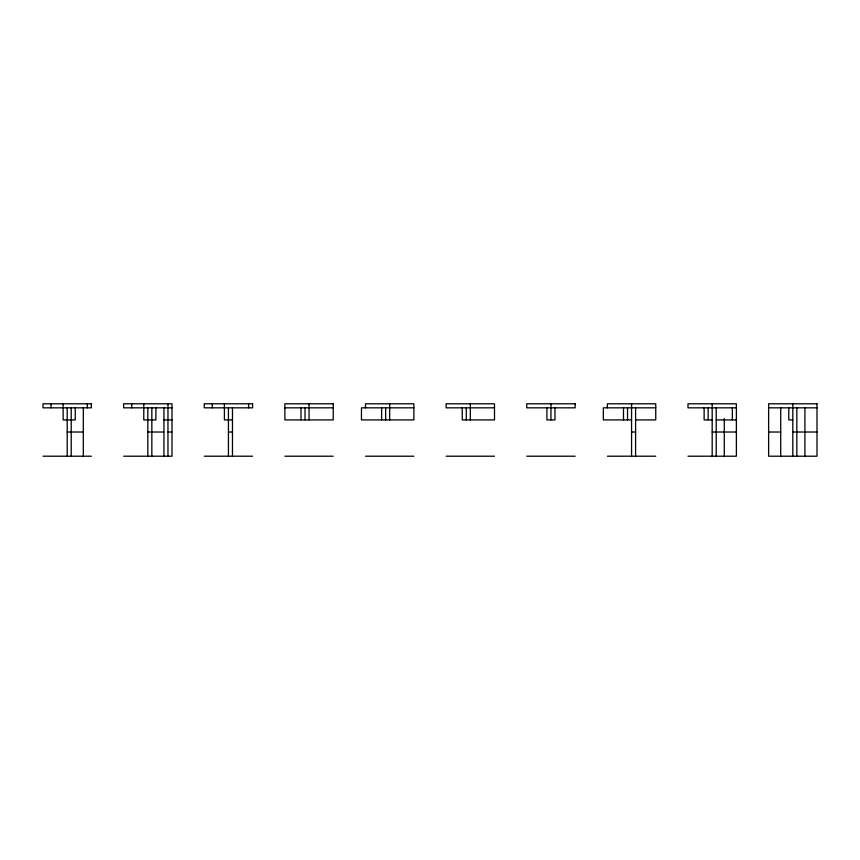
<?xml version="1.0" encoding="UTF-8"?>
<svg xmlns="http://www.w3.org/2000/svg" width="860" height="860" viewBox="0 0 860 860"><rect width="100%" height="100%" fill="white"/><g stroke="black" fill="none" stroke-linecap="round" stroke-linejoin="round"><path stroke-width="1.29" d="M172 407.833L123.625 407.833L123.625 403.791L172 403.791L172 456.208L123.625 456.208M284.875 407.833L333.25 407.833M413.875 407.833L361.469 407.833L361.469 419.916L413.875 419.916L413.875 403.791L365.5 403.791L365.5 407.833M494.5 407.833L446.125 407.833L446.125 403.791L494.5 403.791L494.5 419.916L462.25 419.916L462.25 407.833M655.75 407.833L603.344 407.833L603.344 419.916L631.562 419.916M736.375 407.833L688 407.833L688 403.791L736.375 403.791L736.375 456.208L688 456.208M768.625 407.833L817 407.833M163.938 419.916L172 419.916M232.469 419.916L224.406 419.916L224.406 403.791M635.594 419.916L655.75 419.916L655.75 403.791L607.375 403.791L607.375 407.833M712.188 419.916L704.125 419.916L704.125 407.833M716.219 419.916L736.375 419.916M792.812 419.916L788.781 419.916L788.781 407.833M67.188 432.021L83.312 432.021M147.812 432.021L163.938 432.021M167.969 432.021L172 432.021M228.438 432.021L232.469 432.021M631.562 432.021L635.594 432.021M712.188 432.021L736.375 432.021M768.625 432.021L780.719 432.021M792.812 432.021L817 432.021M43 456.208L91.375 456.208M204.25 456.208L252.625 456.208M284.875 456.208L333.25 456.208M365.5 456.208L413.875 456.208M446.125 456.208L494.5 456.208M526.75 456.208L575.125 456.208M607.375 456.208L655.75 456.208M804.906 407.833L804.906 456.208M796.844 407.833L796.844 456.208M792.812 403.791L792.812 456.208M780.719 407.833L780.719 456.208M732.344 407.833L732.344 419.916M724.281 418.583L724.281 456.208M716.219 407.833L716.219 456.208M712.188 403.791L712.188 456.208M708.156 407.833L708.156 419.916M635.594 407.833L635.594 456.208M631.562 403.791L631.562 456.208M627.531 407.833L627.531 419.916M623.5 407.833L623.5 419.916M554.969 407.833L554.969 419.916L546.906 419.916L546.906 407.833M550.938 403.791L550.938 419.916M470.312 403.791L470.312 419.916M466.281 407.833L466.281 419.916M389.688 403.791L389.688 419.916M385.656 407.833L385.656 419.916M381.625 407.833L381.625 419.916M309.062 403.791L309.062 419.916M305.031 407.833L305.031 419.916M301 407.833L301 419.916M248.594 403.791L248.594 407.833M232.469 407.833L232.469 456.208M228.438 407.833L228.438 456.208M212.312 403.791L212.312 407.833M167.969 403.791L167.969 456.208M163.938 407.833L163.938 456.208M155.875 407.833L155.875 419.916L143.781 419.916L143.781 403.791M151.844 407.833L151.844 456.208M147.812 407.833L147.812 456.208M131.688 403.791L131.688 407.833M87.344 403.791L87.344 407.833M83.312 407.833L83.312 456.208M75.25 407.833L75.25 419.916L63.156 419.916L63.156 403.791M71.219 407.833L71.219 456.208M67.188 407.833L67.188 456.208M51.062 403.791L51.062 407.833M91.375 403.791L43 403.791L43 407.833L91.375 407.833L91.375 403.791M252.625 403.791L204.25 403.791L204.25 407.833L252.625 407.833L252.625 403.791M333.25 403.791L284.875 403.791L284.875 419.916L333.25 419.916L333.25 403.791M575.125 403.791L526.75 403.791L526.75 407.833L575.125 407.833L575.125 403.791M817 403.791L768.625 403.791L768.625 456.208L817 456.208L817 403.791"/></g></svg>
